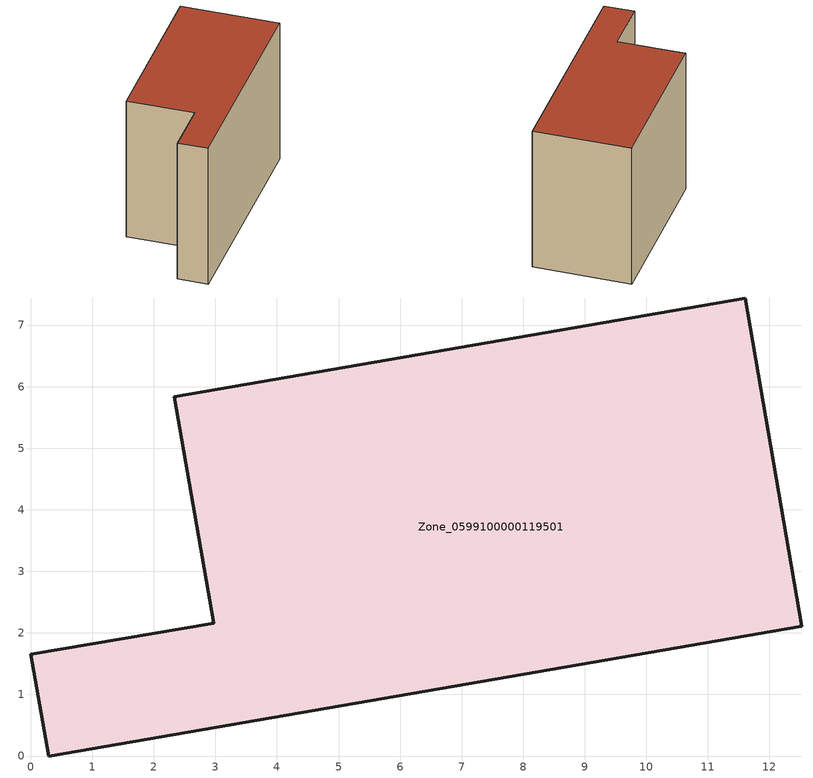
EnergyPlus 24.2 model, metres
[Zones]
Zone_0599100000119501
 floor ground (C_G): 0,1.65 2.97,2.16 2.33,5.84 11.61,7.44 12.53,2.11 0.29,0 z0
 wall outside (C_F): 2.97,2.16 0,1.65 0.29,0 12.53,2.11 11.61,7.44 2.33,5.84 2.97,2.16 z0:8.42
 roof outside (C_R): 11.61,7.44 2.33,5.84 2.97,2.16 0,1.65 0.29,0 12.53,2.11 z8.42
[BUILDING]
Pand.0599100000119501: North Axis=0; Terrain=City; Loads Convergence Tolerance Value=0.04; Temperature Convergence Tolerance Value=0.4; Solar Distribution=FullExterior; Maximum Number of Warmup Days=25; Minimum Number of Warmup Days=1
[Site:Location]
Rotterdam.The.Hague.AP_ZH_NLD Design_Conditions: Latitude=51.96; Longitude=4.45; Time Zone=1; Elevation=-4.5
[SITE:GROUNDTEMPERATURE:BUILDINGSURFACE]
18, 18, 18, 18, 18, 18, 18, 18, 18, 18, 18, 18
[MATERIAL] Thermal Absorptance=0.9; Solar Absorptance=0.7; Visible Absorptance=0.7
Name | Roughness | Thickness | Conductivity | Density | Specific Heat
G.TI.1975-1991 | MediumSmooth | 0.15 | 0.288461 | 540 | 1210
F.TI.1975-1991 | Rough | 0.3 | 0.230769 | 1920 | 840
R.TI.1975-1991 | MediumRough | 0.2 | 0.153846 | 1500 | 1000
[CONSTRUCTION]
C_G: G.TI.1975-1991
C_F: F.TI.1975-1991
C_R: R.TI.1975-1991
[ZONE]
Zone_0599100000119501: Type=1; Multiplier=1; Ceiling Height=Autocalculate; Volume=Autocalculate; Floor Area=autocalculate; Part of Total Floor Area=Yes
[ZONEINFILTRATION:DESIGNFLOWRATE]
Infil_Zone_0599100000119501: Zone or ZoneList or Space or SpaceList=Zone_0599100000119501; Schedule=AlwaysOn; Design Flow Rate Calculation Method=Flow/Area; Flow Rate per Floor Area=0.003; Constant Term Coefficient=1; Temperature Term Coefficient=0; Velocity Term Coefficient=0; Velocity Squared Term Coefficient=0
[HVACTEMPLATE:ZONE:IDEALLOADSAIRSYSTEM]
Zone_0599100000119501: Maximum Heating Supply Air Temperature=50; Minimum Cooling Supply Air Temperature=13; Maximum Heating Supply Air Humidity Ratio=0.0156; Minimum Cooling Supply Air Humidity Ratio=0.0077; Heating Limit=NoLimit; Cooling Limit=NoLimit; Dehumidification Control Type=ConstantSensibleHeatRatio; Cooling Sensible Heat Ratio=0.7; Dehumidification Setpoint=60; Humidification Control Type=None; Humidification Setpoint=30; Outdoor Air Method=None; Outdoor Air Flow Rate per Person=0.00944; Outdoor Air Flow Rate per Zone Floor Area=0; Outdoor Air Flow Rate per Zone=0; Demand Controlled Ventilation Type=None; Outdoor Air Economizer Type=NoEconomizer; Heat Recovery Type=None; Sensible Heat Recovery Effectiveness=0.7; Latent Heat Recovery Effectiveness=0.65
[ZONECONTROL:THERMOSTAT]
ThermostatControl_Zone_0599100000119501: Zone or ZoneList=Zone_0599100000119501; Control Type Schedule=DualSetpointControlType; Control 1=Thermostat_Zone_0599100000119501; Temperature Difference Between Cutout And Setpoint=0
[THERMOSTATSETPOINT:DUALSETPOINT]
Thermostat_Zone_0599100000119501: Heating Setpoint Temperature Schedule=HeatingSetpoint_Zone_0599100000119501; Cooling Setpoint Temperature Schedule=CoolingSetpoint_Zone_0599100000119501
[SCHEDULE:COMPACT]
HeatingSetpoint_Zone_0599100000119501: Through: 12/31, For: AllDays, Until: 24:00, 21
CoolingSetpoint_Zone_0599100000119501: Through: 12/31, For: AllDays, Until: 24:00, 24
DualSetpointControlType: Through: 12/31, For: AllDays, Until: 24:00, 4
AlwaysOn: Through: 12/31, For: AllDays, Until: 24:00, 1
